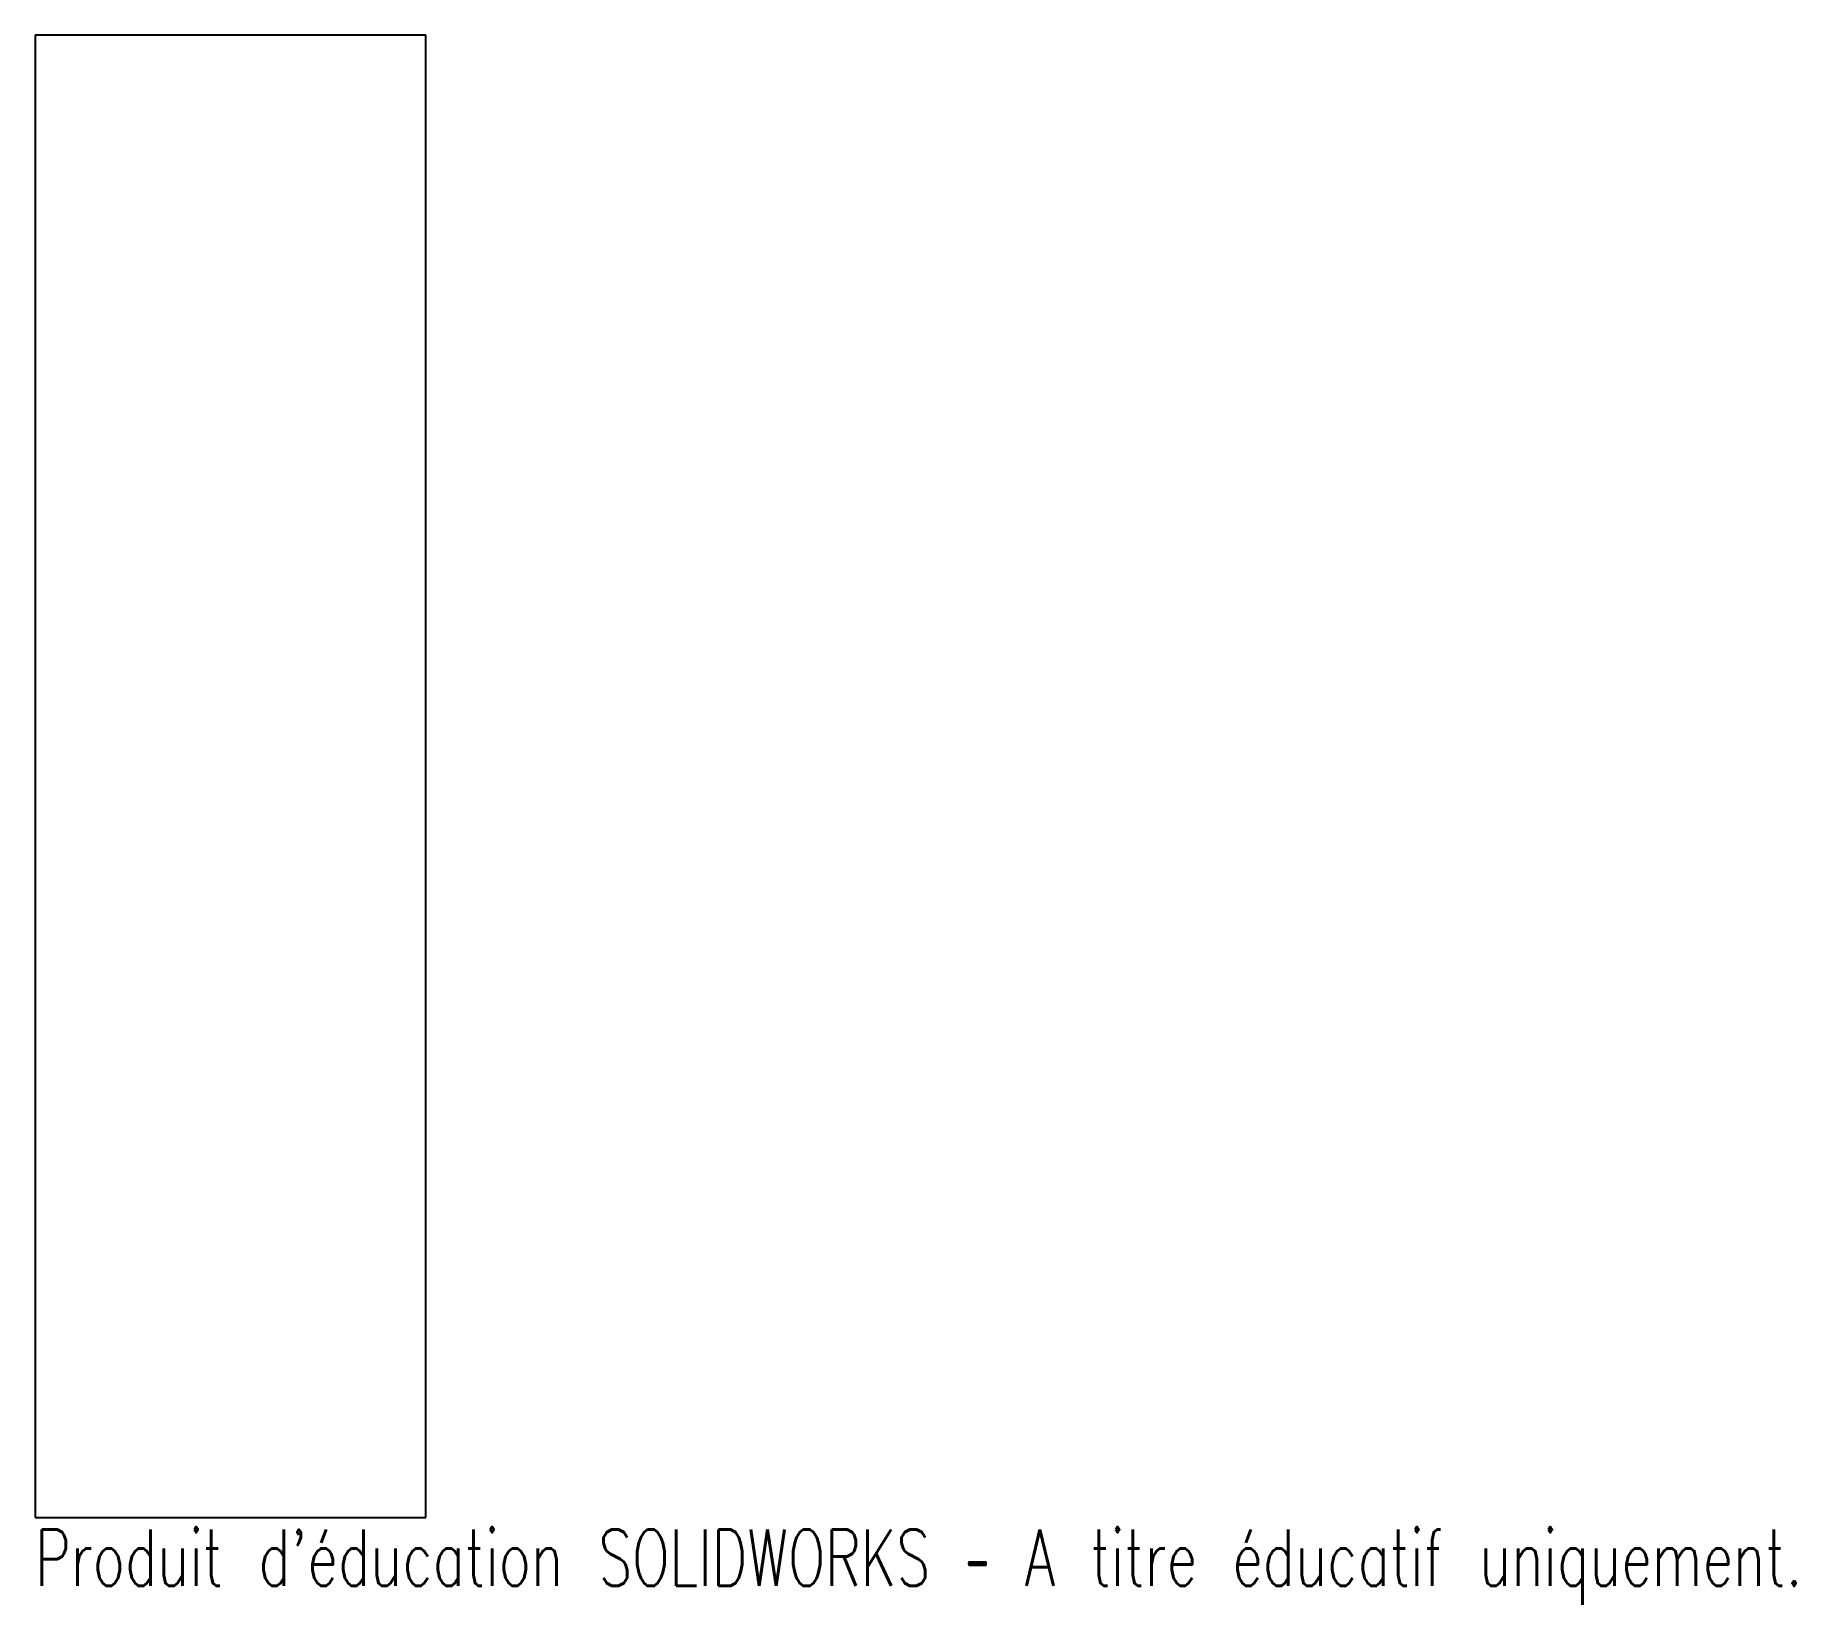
# Model space of a CAD drawing. Header units: inches. Extents: x -0.66 to 5.28, y -2.79 to 2.5.
import ezdxf

# ---------------------------------------------------------------- set-up
doc = ezdxf.new("R2010")
doc.units = ezdxf.units.IN
doc.header["$MEASUREMENT"] = 0
doc.styles.add('SLDTEXTSTYLE0', font='TXT', dxfattribs={"width": 0.7, "bigfont": 'bigfont'})

msp = doc.modelspace()

# ---------------------------------------------------------------- linework, layer by layer
at = {"color": 7, "linetype": 'Continuous', "lineweight": 25}
for p, q in [((-0.6585, 2.5), (-0.6585, -2.5)), ((0.6585, 2.5), (-0.6585, 2.5)), ((0.6585, -2.5), (0.6585, 2.5)), ((-0.6585, -2.5), (0.6585, -2.5))]:
    msp.add_line(p, q, dxfattribs=at)

# ---------------------------------------------------------------- texts
at = {"color": 7, "linetype": 'Continuous', "insert": (-0.6585, -2.5401), "char_height": 0.1903, "attachment_point": 1, "style": 'SLDTEXTSTYLE0'}
msp.add_mtext("Produit d'éducation SOLIDWORKS – A titre éducatif uniquement.", dxfattribs=at)

doc.saveas('drawing.dxf')
